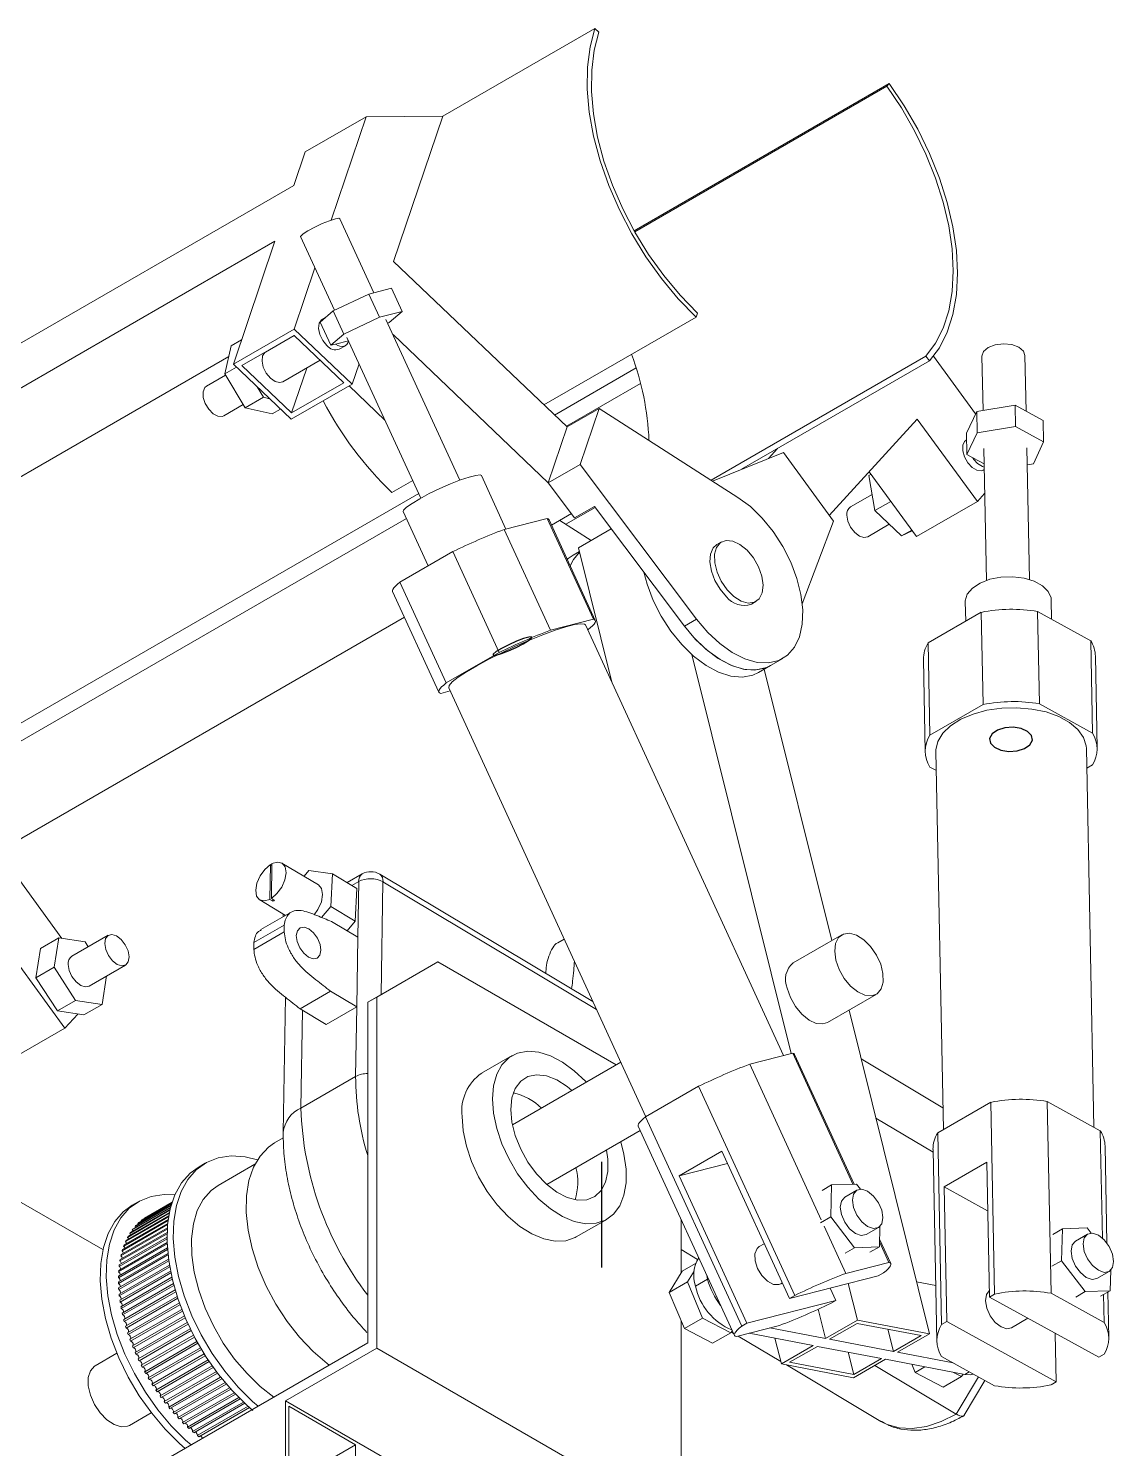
# Model space of a CAD drawing. Header units: millimetres. Extents: x 0 to 1189, y 0 to 841.
# Drawn here: x 181.86 to 207.09, y 206.11 to 239.14 of the extents above; entities that cross this region are included whole.
import ezdxf

# ---------------------------------------------------------------- set-up
doc = ezdxf.new("R2010")
doc.units = ezdxf.units.MM
doc.linetypes.add('CENTERX2', pattern=[20.32, 12.7, -2.54, 2.54, -2.54])

msp = doc.modelspace()

# ---------------------------------------------------------------- linework, layer by layer
at = {"color": 7, "linetype": 'Continuous', "lineweight": 15}
for p, q in [((195.03, 239.139), (191.494, 237.098)), ((195.03, 239.139), (195.124, 239.049)), ((201.872, 237.854), (195.943, 234.432)), ((201.815, 237.793), (195.955, 234.41)), ((201.872, 237.854), (201.815, 237.793)), ((188.296, 236.266), (189.71, 237.082)), ((189.71, 237.082), (188.897, 234.679)), ((191.494, 237.098), (189.71, 237.082)), ((191.494, 237.098), (190.352, 233.721)), ((188.296, 236.266), (188.033, 235.487)), ((198.336, 235.813), (196.922, 234.997)), ((188.033, 235.487), (168.234, 224.057)), ((189.889, 232.992), (189.099, 234.714)), ((187.593, 234.188), (167.794, 222.758)), ((187.593, 234.188), (186.627, 231.331)), ((188.19, 234.297), (188.976, 232.584)), ((188.523, 233.572), (188.041, 232.147)), ((190.352, 233.721), (194.384, 229.871)), ((188.942, 232.568), (189.773, 232.962)), ((189.773, 232.962), (190.302, 233.098)), ((189.773, 232.962), (190.021, 232.422)), ((190.302, 233.098), (190.551, 232.557)), ((188.641, 232.309), (188.942, 232.568)), ((188.942, 232.568), (189.19, 232.027)), ((190.021, 232.422), (190.551, 232.557)), ((190.551, 232.557), (190.25, 232.299)), ((197.413, 232.516), (197.382, 232.425)), ((188.641, 232.309), (188.89, 231.769)), ((188.764, 232.415), (188.689, 232.372)), ((189.19, 232.027), (190.021, 232.422)), ((191.892, 228.632), (190.174, 232.372)), ((190.25, 232.299), (190.215, 232.282)), ((197.382, 232.425), (193.847, 230.384)), ((186.574, 231.755), (186.818, 231.896)), ((186.627, 231.331), (188.041, 232.147)), ((186.82, 231.298), (188.036, 232)), ((188.04, 231.997), (187.374, 231.612)), ((188.036, 232), (189.192, 230.897)), ((188.041, 232.147), (189.385, 230.864)), ((188.89, 231.769), (189.19, 232.027)), ((189.302, 231.874), (189.003, 231.798)), ((189.266, 231.954), (190.983, 228.215)), ((193.945, 228.572), (190.338, 232.017)), ((186.425, 231.106), (186.574, 231.755)), ((189.003, 231.798), (188.89, 231.769)), ((189.089, 231.679), (189.23, 231.76)), ((202.727, 231.519), (197.73, 228.634)), ((202.727, 231.519), (202.809, 231.407)), ((202.904, 231.519), (203.882, 230.175)), ((205.054, 230.238), (205.028, 231.532)), ((186.517, 231.507), (169.139, 221.475)), ((186.425, 231.106), (186.698, 231.263)), ((187.971, 230.048), (186.627, 231.331)), ((187.976, 230.195), (186.82, 231.298)), ((187.774, 230.92), (188.643, 231.421)), ((188.33, 231.241), (187.976, 230.195)), ((189.547, 231.342), (189.385, 230.864)), ((194.095, 230.147), (195.991, 231.242)), ((202.809, 231.407), (198.442, 228.886)), ((204.029, 231.513), (204.053, 230.255)), ((186.444, 231.075), (186.002, 230.82)), ((186.902, 230.315), (186.425, 231.106)), ((189.385, 230.864), (187.971, 230.048)), ((189.192, 230.897), (187.976, 230.195)), ((194.367, 229.888), (196.093, 230.884)), ((186.902, 230.315), (187.326, 230.56)), ((187.326, 230.56), (187.18, 230.803)), ((187.468, 230.528), (187.326, 230.56)), ((190.15, 230.029), (189.317, 230.825)), ((186.402, 230.128), (186.857, 230.39)), ((187.527, 230.173), (186.902, 230.315)), ((187.527, 230.173), (187.722, 230.285)), ((195.127, 230.3), (194.384, 229.871)), ((194.688, 229.001), (195.127, 230.3)), ((195.127, 230.3), (198.355, 228.233)), ((203.669, 229.724), (203.908, 230.231)), ((203.908, 230.231), (204.8, 230.377)), ((203.908, 230.231), (203.918, 229.735)), ((204.8, 230.377), (204.81, 229.882)), ((204.8, 230.377), (205.453, 230.018)), ((193.945, 228.572), (194.384, 229.871)), ((200.479, 227.812), (202.526, 230.055)), ((202.526, 230.055), (203.923, 228.135)), ((203.918, 229.735), (204.81, 229.882)), ((204.81, 229.882), (205.463, 229.522)), ((205.453, 230.018), (205.463, 229.522)), ((203.672, 229.569), (203.659, 229.561)), ((203.669, 229.724), (203.679, 229.229)), ((203.679, 229.229), (203.918, 229.735)), ((199.412, 229.279), (197.765, 228.611)), ((199.273, 229.366), (199.066, 229.139)), ((200.575, 227.679), (199.412, 229.279)), ((203.818, 229.152), (203.679, 229.229)), ((204.071, 229.366), (204.131, 226.302)), ((205.131, 226.322), (205.071, 229.385)), ((205.463, 229.522), (205.224, 229.016)), ((194.688, 229.001), (193.945, 228.572)), ((197.396, 225.4), (194.688, 229.001)), ((204.078, 229.009), (203.818, 229.152)), ((204.059, 228.869), (204.08, 228.881)), ((205.224, 229.016), (205.078, 228.992)), ((190.796, 228.623), (190.311, 228.343)), ((192.963, 227.497), (192.393, 228.738)), ((194.558, 227.757), (193.945, 228.572)), ((201.398, 228.742), (201.451, 228.772)), ((201.538, 227.924), (201.398, 228.742)), ((201.409, 228.83), (202.508, 227.319)), ((180.51, 222.305), (190.934, 228.322)), ((201.473, 228.3), (200.972, 228.01)), ((204.091, 228.32), (203.923, 228.135)), ((190.576, 227.904), (191.157, 226.639)), ((194.355, 227.609), (195.034, 228.001)), ((195.018, 228.022), (194.558, 227.757)), ((197.113, 225.237), (195.018, 228.022)), ((201.538, 227.924), (201.911, 228.14)), ((202.16, 227.336), (201.538, 227.924)), ((203.923, 228.135), (202.508, 227.319)), ((180.614, 221.948), (190.65, 227.742)), ((193.919, 227.742), (192.92, 227.486)), ((193.919, 227.742), (194.995, 225.399)), ((195.04, 225.371), (193.964, 227.714)), ((194.485, 227.854), (194.022, 227.587)), ((194.942, 227.233), (194.215, 227.698)), ((199.852, 225.757), (200.575, 227.679)), ((201.372, 227.317), (201.873, 227.607)), ((192.92, 227.486), (193.995, 225.144)), ((195.409, 227.502), (194.647, 227.062)), ((202.16, 227.336), (202.396, 227.473)), ((202.409, 227.455), (202.16, 227.336)), ((191.731, 226.971), (190.498, 226.259)), ((191.731, 226.971), (192.807, 224.628)), ((194.669, 226.972), (194.522, 226.888)), ((194.647, 227.062), (195.424, 223.936)), ((197.974, 227.196), (197.868, 227.135)), ((190.498, 226.259), (191.574, 223.917)), ((190.329, 226.045), (191.405, 223.702)), ((198.668, 225.749), (198.774, 225.81)), ((203.641, 225.804), (203.65, 225.351)), ((205.323, 225.577), (205.365, 223.43)), ((206.556, 224.898), (205.323, 225.577)), ((205.649, 225.398), (205.64, 225.844)), ((180.792, 219.78), (190.605, 225.444)), ((194.995, 225.399), (193.995, 225.144)), ((199.412, 215.253), (194.813, 225.267)), ((197.396, 225.4), (197.113, 225.237)), ((204.01, 225.56), (202.778, 224.848)), ((204.01, 225.56), (204.053, 223.413)), ((194.871, 225.157), (194.865, 225.153)), ((192.807, 224.628), (191.574, 223.917)), ((202.778, 224.848), (202.82, 222.701)), ((206.556, 224.898), (206.598, 222.751)), ((197.287, 224.575), (199.592, 215.299)), ((198.831, 224.159), (199.114, 224.323)), ((199.114, 224.323), (199.397, 224.486)), ((202.667, 224.464), (202.709, 222.317)), ((206.708, 222.395), (206.666, 224.542)), ((198.967, 224.238), (200.536, 217.925)), ((191.667, 223.73), (191.45, 223.674)), ((191.632, 223.806), (196.214, 213.829)), ((204.053, 223.413), (202.82, 222.701)), ((206.598, 222.751), (205.365, 223.43)), ((202.959, 222.322), (203.132, 213.529)), ((206.631, 213.585), (206.458, 222.391)), ((202.968, 221.879), (202.82, 221.961)), ((206.598, 222.011), (206.467, 221.936)), ((181.166, 219.995), (182.635, 217.976)), ((187.473, 218.885), (187.486, 219.693)), ((187.522, 219.672), (187.486, 219.693)), ((187.523, 219.715), (187.51, 218.907)), ((188.603, 219.222), (187.755, 219.729)), ((188.269, 219.422), (188.379, 219.552)), ((188.379, 219.552), (188.928, 219.478)), ((188.928, 219.478), (188.895, 218.719)), ((188.928, 219.478), (189.493, 219.14)), ((189.622, 219.475), (189.271, 219.273)), ((189.539, 219.298), (189.519, 218.003)), ((194.984, 216.508), (190.027, 219.472)), ((189.493, 219.14), (189.461, 218.381)), ((187.242, 218.871), (187.841, 218.513)), ((187.473, 218.885), (187.544, 218.843)), ((187.581, 218.864), (187.51, 218.907)), ((187.544, 218.843), (187.545, 218.886)), ((188.895, 218.719), (188.678, 218.463)), ((188.895, 218.719), (189.461, 218.381)), ((187.973, 218.589), (187.266, 218.181)), ((187.781, 218.478), (187.784, 218.547)), ((188.91, 218.367), (189.519, 218.003)), ((189.461, 218.381), (189.268, 218.153)), ((182.568, 217.986), (182.143, 217.741)), ((182.568, 217.986), (182.457, 217.306)), ((183.18, 217.894), (182.568, 217.986)), ((183.718, 218.05), (182.87, 217.56)), ((187.808, 218.129), (187.101, 217.721)), ((187.103, 217.879), (187.81, 218.287)), ((187.81, 218.287), (187.808, 218.129)), ((189.519, 218.003), (189.493, 216.385)), ((200.77, 218.061), (199.639, 217.407)), ((181.313, 217.809), (182.709, 215.889)), ((182.143, 217.741), (182.033, 217.061)), ((183.253, 217.782), (183.18, 217.894)), ((187.101, 217.721), (187.103, 217.879)), ((194.317, 217.961), (194.171, 217.877)), ((183.27, 216.867), (184.118, 217.357)), ((191.377, 217.429), (189.963, 216.613)), ((191.165, 217.307), (191.377, 217.429)), ((195.527, 215.034), (191.377, 217.429)), ((182.457, 217.306), (182.033, 217.061)), ((182.033, 217.061), (182.535, 216.289)), ((182.457, 217.306), (182.959, 216.534)), ((183.572, 216.442), (183.68, 217.104)), ((189.75, 216.49), (191.165, 217.307)), ((188.178, 216.34), (188.885, 216.748)), ((188.885, 216.748), (189.493, 216.385)), ((200.439, 216.022), (201.57, 216.675)), ((182.959, 216.534), (182.535, 216.289)), ((182.959, 216.534), (183.572, 216.442)), ((183.572, 216.442), (183.148, 216.197)), ((187.834, 216.61), (187.785, 213.462)), ((188.178, 216.34), (188.786, 215.976)), ((189.493, 216.385), (188.786, 215.976)), ((189.493, 216.385), (189.468, 214.766)), ((189.963, 216.613), (189.75, 216.49)), ((189.75, 216.49), (189.75, 208.57)), ((189.963, 216.613), (189.963, 208.447)), ((182.535, 216.289), (183.148, 216.197)), ((182.709, 215.889), (183.009, 216.218)), ((200.938, 216.31), (202.809, 208.781)), ((181.295, 215.073), (182.709, 215.889)), ((193.105, 215.252), (192.398, 214.844)), ((195.633, 215.095), (193.112, 213.64)), ((199.63, 215.308), (198.63, 215.052)), ((198.63, 215.052), (200.293, 211.431)), ((199.63, 215.308), (201.029, 212.261)), ((201.06, 212.262), (199.674, 215.28)), ((203.122, 214.037), (201.22, 215.174)), ((189.468, 214.766), (188.195, 214.032)), ((197.441, 214.537), (196.208, 213.825)), ((197.441, 214.537), (199.676, 209.672)), ((204.234, 214.165), (203.002, 213.453)), ((204.234, 214.165), (204.322, 209.706)), ((205.547, 214.183), (205.635, 209.724)), ((206.78, 213.504), (205.547, 214.183)), ((196.208, 213.825), (198.443, 208.96)), ((202.892, 213.005), (201.562, 213.8)), ((193.912, 212.254), (196.086, 213.509)), ((196.039, 213.611), (198.274, 208.745)), ((203.002, 213.453), (203.089, 208.995)), ((206.78, 213.504), (206.829, 211.006)), ((187.787, 213.337), (187.585, 213.22)), ((197.982, 213.025), (196.992, 212.454)), ((199.554, 209.601), (197.982, 213.025)), ((202.891, 213.069), (202.978, 208.61)), ((206.934, 210.888), (206.89, 213.148)), ((185.971, 212.75), (185.829, 212.668)), ((187.128, 212.725), (186.271, 212.23)), ((198.113, 212.741), (196.992, 212.454)), ((204.139, 212.774), (203.149, 212.202)), ((204.201, 209.636), (204.139, 212.774)), ((196.992, 212.454), (198.564, 209.03)), ((200.314, 212.115), (200.534, 212.243)), ((200.534, 212.243), (200.512, 211.502)), ((201.111, 212.264), (200.534, 212.243)), ((201.121, 212.12), (200.839, 211.957)), ((201.205, 212.143), (201.111, 212.264)), ((203.149, 212.202), (203.211, 209.065)), ((204.161, 211.645), (203.149, 212.202)), ((183.592, 210.739), (181.689, 211.837)), ((184.415, 211.852), (184.274, 211.77)), ((185.166, 211.714), (184.276, 211.2)), ((184.293, 211.223), (185.17, 211.729)), ((185.179, 211.763), (184.339, 211.279)), ((184.358, 211.3), (185.183, 211.776)), ((185.191, 211.802), (184.408, 211.35)), ((184.429, 211.369), (185.193, 211.811)), ((185.199, 211.829), (184.482, 211.415)), ((184.504, 211.432), (185.201, 211.834)), ((185.204, 211.843), (184.56, 211.472)), ((184.584, 211.487), (185.204, 211.845)), ((185.204, 211.845), (184.643, 211.521)), ((185.109, 211.417), (184.076, 210.82)), ((184.087, 210.851), (185.112, 211.442)), ((185.122, 211.504), (184.117, 210.925)), ((184.13, 210.953), (185.126, 211.528)), ((185.136, 211.584), (184.164, 211.023)), ((184.179, 211.049), (185.14, 211.604)), ((185.151, 211.654), (184.217, 211.115)), ((184.233, 211.14), (185.155, 211.672)), ((184.482, 211.415), (184.488, 211.404)), ((184.56, 211.472), (184.564, 211.466)), ((194.598, 211.033), (195.305, 211.442)), ((197.034, 211.446), (197.034, 210.197)), ((200.276, 211.366), (200.512, 211.502)), ((200.512, 211.502), (201.066, 210.783)), ((185.085, 211.109), (183.987, 210.475)), ((183.993, 210.51), (185.086, 211.14)), ((185.09, 211.218), (184.01, 210.595)), ((184.018, 210.628), (185.092, 211.248)), ((185.098, 211.321), (184.04, 210.711)), ((184.05, 210.742), (185.101, 211.349)), ((184.408, 211.35), (184.418, 211.334)), ((200.36, 211.285), (200.864, 210.187)), ((201.339, 211.09), (201.621, 211.254)), ((201.643, 210.804), (201.657, 211.281)), ((205.677, 211.094), (205.898, 211.222)), ((205.898, 211.222), (205.876, 210.481)), ((206.475, 211.244), (205.898, 211.222)), ((206.485, 211.099), (206.202, 210.936)), ((206.568, 211.122), (206.475, 211.244)), ((183.953, 210.125), (185.092, 210.782)), ((185.094, 210.745), (183.953, 210.086)), ((185.087, 210.872), (183.958, 210.22)), ((183.96, 210.257), (185.085, 210.907)), ((185.084, 210.993), (183.969, 210.35)), ((183.973, 210.386), (185.084, 211.027)), ((197.418, 210.511), (197.034, 210.741)), ((198.969, 210.877), (198.85, 210.809)), ((200.845, 210.655), (201.066, 210.783)), ((201.066, 210.783), (201.643, 210.804)), ((201.422, 210.677), (201.643, 210.804)), ((201.646, 210.917), (201.864, 210.443)), ((201.909, 210.415), (201.648, 210.983)), ((183.953, 209.988), (185.102, 210.652)), ((185.106, 210.615), (183.954, 209.949)), ((183.958, 209.849), (185.118, 210.518)), ((185.123, 210.479), (183.961, 209.808)), ((183.97, 209.706), (185.139, 210.381)), ((197.06, 210.239), (197.373, 210.42)), ((201.864, 210.443), (200.864, 210.187)), ((205.655, 210.354), (205.876, 210.481)), ((205.876, 210.481), (206.43, 209.762)), ((185.145, 210.341), (183.974, 209.665)), ((183.987, 209.56), (185.164, 210.24)), ((185.172, 210.199), (183.994, 209.519)), ((184.011, 209.412), (185.195, 210.096)), ((185.205, 210.054), (184.019, 209.37)), ((196.759, 209.743), (197.06, 210.239)), ((197.183, 209.988), (197.335, 210.238)), ((197.652, 210.054), (197.369, 209.891)), ((197.652, 210.054), (197.633, 210.141)), ((201.619, 210.13), (199.554, 209.601)), ((201.74, 210.2), (201.619, 210.13)), ((206.702, 210.07), (206.985, 210.233)), ((207.006, 209.783), (207.021, 210.261)), ((184.041, 209.263), (185.231, 209.95)), ((185.242, 209.908), (184.051, 209.22)), ((184.077, 209.112), (185.272, 209.801)), ((185.285, 209.759), (184.088, 209.069)), ((196.759, 209.743), (197.183, 209.988)), ((197.111, 208.905), (196.759, 209.743)), ((197.535, 209.149), (197.183, 209.988)), ((199.35, 209.942), (199.388, 209.964)), ((200.629, 209.559), (200.498, 209.843)), ((200.921, 209.952), (201.133, 209.1)), ((202.953, 209.906), (202.509, 209.991)), ((206.867, 209.045), (205.635, 209.724)), ((206.209, 209.634), (206.43, 209.762)), ((206.43, 209.762), (207.006, 209.783)), ((206.786, 209.656), (207.006, 209.783)), ((206.978, 208.689), (206.957, 209.755)), ((184.119, 208.96), (185.318, 209.652)), ((185.332, 209.609), (184.132, 208.916)), ((184.166, 208.807), (185.37, 209.501)), ((185.385, 209.459), (184.181, 208.763)), ((200.629, 209.559), (198.564, 209.03)), ((199.676, 209.672), (199.554, 209.601)), ((200.629, 209.559), (200.507, 209.488)), ((204.322, 209.706), (204.201, 209.636)), ((206.746, 208.235), (204.201, 209.636)), ((206.854, 209.696), (206.867, 209.045)), ((184.22, 208.654), (185.426, 209.35)), ((185.443, 209.307), (184.236, 208.611)), ((184.278, 208.501), (185.487, 209.199)), ((185.505, 209.156), (184.296, 208.458)), ((197.034, 209.089), (197.034, 204.365)), ((197.111, 208.905), (197.535, 209.149)), ((198.188, 208.807), (197.535, 209.149)), ((200.221, 209.353), (200.391, 208.672)), ((201.133, 209.1), (200.391, 208.672)), ((202.809, 208.781), (201.133, 209.1)), ((203.211, 209.065), (203.089, 208.995)), ((205.756, 207.663), (203.211, 209.065)), ((204.714, 208.922), (205.097, 209.143)), ((184.342, 208.349), (185.553, 209.048)), ((185.573, 209.005), (184.361, 208.306)), ((184.411, 208.198), (185.624, 208.898)), ((185.644, 208.856), (184.432, 208.155)), ((184.485, 208.049), (185.699, 208.749)), ((197.764, 208.562), (197.111, 208.905)), ((197.764, 208.562), (198.188, 208.807)), ((198.221, 208.861), (198.188, 208.807)), ((198.199, 208.825), (198.252, 208.792)), ((199.319, 208.973), (198.319, 208.717)), ((198.564, 209.03), (198.443, 208.96)), ((200.108, 208.508), (198.614, 208.793)), ((200.391, 208.672), (199.1, 208.917)), ((201.128, 209.025), (200.484, 208.654)), ((202.616, 208.742), (201.128, 209.025)), ((201.973, 208.371), (201.844, 208.889)), ((201.973, 208.371), (202.616, 208.742)), ((202.067, 208.353), (202.809, 208.781)), ((205.756, 207.663), (205.733, 208.792)), ((189.75, 208.57), (180.275, 203.1)), ((185.721, 208.707), (184.507, 208.006)), ((184.564, 207.901), (185.778, 208.602)), ((185.801, 208.56), (184.587, 207.859)), ((184.647, 207.755), (185.861, 208.456)), ((185.885, 208.416), (184.671, 207.715)), ((189.963, 208.447), (187.841, 207.223)), ((197.034, 204.365), (189.963, 208.447)), ((198.36, 208.728), (199.351, 208.135)), ((199.217, 208.678), (199.365, 208.08)), ((200.108, 208.508), (199.365, 208.08)), ((200.202, 208.49), (199.558, 208.119)), ((201.69, 208.207), (200.202, 208.49)), ((201.973, 208.371), (200.484, 208.654)), ((183.918, 208.332), (183.411, 208.039)), ((184.734, 207.613), (185.948, 208.313)), ((185.974, 208.273), (184.76, 207.573)), ((184.826, 207.473), (186.039, 208.173)), ((186.065, 208.134), (184.853, 207.434)), ((199.365, 208.08), (201.041, 207.761)), ((199.558, 208.119), (201.047, 207.836)), ((200.918, 208.354), (201.047, 207.836)), ((201.041, 207.761), (201.784, 208.189)), ((201.047, 207.836), (201.69, 208.207)), ((203.628, 207.838), (201.784, 208.189)), ((203.356, 208.107), (202.067, 208.353)), ((202.475, 207.884), (202.395, 208.073)), ((204.322, 207.575), (203.089, 208.254)), ((206.867, 208.305), (206.746, 208.235)), ((184.921, 207.337), (186.133, 208.036)), ((186.16, 207.998), (184.949, 207.299)), ((185.02, 207.205), (186.23, 207.903)), ((186.258, 207.866), (185.049, 207.168)), ((185.123, 207.076), (186.33, 207.773)), ((199.481, 208.058), (201.68, 206.743)), ((203.432, 206.915), (201.538, 208.047)), ((202.475, 207.884), (202.702, 208.015)), ((203.127, 207.541), (202.475, 207.884)), ((203.127, 207.541), (203.552, 207.786)), ((203.552, 207.786), (203.353, 207.891)), ((203.588, 207.846), (203.552, 207.786)), ((186.358, 207.737), (185.152, 207.041)), ((185.228, 206.953), (186.432, 207.648)), ((186.461, 207.613), (185.258, 206.919)), ((185.336, 206.834), (186.536, 207.527)), ((186.566, 207.494), (185.367, 206.801)), ((185.446, 206.721), (186.642, 207.411)), ((203.617, 206.888), (204.097, 207.699)), ((205.756, 207.663), (205.634, 207.593)), ((186.672, 207.379), (185.478, 206.689)), ((185.558, 206.613), (186.749, 207.3)), ((186.78, 207.27), (185.591, 206.583)), ((185.673, 206.51), (186.858, 207.195)), ((186.889, 207.166), (185.705, 206.482)), ((185.788, 206.414), (186.967, 207.095)), ((187.841, 207.223), (187.841, 205.263)), ((195.054, 203.059), (187.841, 207.223)), ((187.912, 207.1), (189.468, 206.202)), ((187.912, 205.304), (187.912, 207.1)), ((184.211, 206.653), (184.718, 206.946)), ((186.998, 207.067), (185.821, 206.388)), ((189.468, 206.202), (187.912, 205.304)), ((189.468, 206.202), (189.468, 204.406))]:
    msp.add_line(p, q, dxfattribs=at)
at = {"color": 8, "linetype": 'Continuous', "lineweight": 15}
for p, q in [((189.382, 219.207), (189.539, 219.298)), ((190.064, 216.671), (190.104, 219.292)), ((190.104, 219.292), (195.069, 216.324)), ((188.195, 214.032), (188.231, 216.309)), ((203.945, 207.783), (203.432, 206.915)), ((203.733, 207.899), (203.628, 207.838))]:
    msp.add_line(p, q, dxfattribs=at)
at = {"color": 7, "linetype": 'CENTERX2'}
msp.add_line((195.195, 210.327), (195.195, 212.777), dxfattribs=at)
at = {"color": 7, "linetype": 'Continuous', "lineweight": 15, "flags": 128}
for points in [[(197.382, 232.425), (196.969, 232.852), (196.579, 233.322), (196.217, 233.828), (195.889, 234.363), (195.599, 234.919), (195.352, 235.487), (195.151, 236.06), (194.999, 236.63), (194.899, 237.187), (194.852, 237.724), (194.858, 238.234), (194.917, 238.707), (195.03, 239.139)], [(197.413, 232.516), (197.011, 232.932), (196.631, 233.389), (196.279, 233.881), (195.96, 234.402), (195.678, 234.942), (195.437, 235.496), (195.242, 236.053), (195.094, 236.608), (194.997, 237.15), (194.951, 237.673), (194.957, 238.168), (195.015, 238.629), (195.124, 239.049)], [(202.727, 231.519), (202.951, 231.817), (203.128, 232.169), (203.257, 232.571), (203.335, 233.017), (203.361, 233.5), (203.335, 234.013), (203.257, 234.549), (203.128, 235.099), (202.951, 235.657), (202.727, 236.213), (202.461, 236.759), (202.155, 237.289), (201.815, 237.793)], [(202.809, 231.407), (203.039, 231.713), (203.221, 232.075), (203.353, 232.489), (203.433, 232.947), (203.46, 233.443), (203.433, 233.97), (203.353, 234.521), (203.221, 235.087), (203.039, 235.659), (202.809, 236.231), (202.535, 236.792), (202.221, 237.336), (201.872, 237.854)], [(189.099, 234.714), (189.081, 234.722), (188.999, 234.71), (188.862, 234.667), (188.693, 234.599), (188.516, 234.517), (188.359, 234.433), (188.245, 234.36), (188.192, 234.31), (188.19, 234.297)], [(188.801, 231.765), (188.705, 231.883), (188.637, 232.023), (188.607, 232.163), (188.62, 232.282), (188.674, 232.362), (188.689, 232.372)], [(189.305, 231.869), (189.29, 231.828), (189.266, 231.79), (189.234, 231.763), (189.196, 231.746), (189.152, 231.742), (189.104, 231.749), (189.054, 231.768), (189.003, 231.798)], [(187.305, 231.523), (187.292, 231.404), (187.321, 231.264), (187.39, 231.124), (187.486, 231.006), (187.595, 230.928), (187.702, 230.901), (187.774, 230.92)], [(187.374, 231.612), (187.359, 231.602), (187.305, 231.523)], [(205.028, 231.532), (204.991, 231.636), (204.883, 231.726), (204.721, 231.785), (204.53, 231.804), (204.339, 231.781), (204.176, 231.718), (204.067, 231.625), (204.029, 231.517), (204.029, 231.513)], [(185.972, 230.415), (185.927, 230.558), (185.923, 230.687), (185.961, 230.785), (186.002, 230.82)], [(186.402, 230.128), (186.367, 230.114), (186.267, 230.119), (186.157, 230.178), (186.053, 230.282), (185.972, 230.415)], [(203.659, 229.561), (203.626, 229.535), (203.582, 229.443), (203.581, 229.317), (203.621, 229.175), (203.698, 229.039), (203.799, 228.93), (203.91, 228.864), (204.012, 228.852), (204.059, 228.869)], [(190.576, 227.904), (190.583, 227.935), (190.65, 228.003), (190.779, 228.094), (190.961, 228.202), (191.181, 228.319), (191.424, 228.436), (191.671, 228.545), (191.905, 228.637), (192.107, 228.705), (192.263, 228.745), (192.362, 228.754), (192.393, 228.738)], [(198.355, 228.233), (198.644, 228.017), (198.92, 227.749), (199.175, 227.436), (199.399, 227.09), (199.586, 226.723), (199.728, 226.346), (199.821, 225.972), (199.863, 225.614), (199.851, 225.284), (199.786, 224.993), (199.67, 224.75), (199.507, 224.563), (199.303, 224.44), (199.064, 224.384), (198.799, 224.396), (198.515, 224.477), (198.224, 224.624), (197.934, 224.832), (197.655, 225.093), (197.396, 225.4)], [(201.372, 227.317), (201.286, 227.299), (201.178, 227.334), (201.07, 227.418), (200.976, 227.54), (200.913, 227.681), (200.889, 227.82)], [(198.91, 226.401), (198.834, 226.619), (198.716, 226.826), (198.568, 227.005), (198.403, 227.139), (198.235, 227.217), (198.079, 227.231), (197.95, 227.181), (197.859, 227.07), (197.813, 226.909), (197.817, 226.712), (197.87, 226.496), (197.969, 226.281), (198.103, 226.086), (198.261, 225.928), (198.43, 225.821), (198.593, 225.774), (198.737, 225.793), (198.849, 225.874), (198.918, 226.012), (198.939, 226.193), (198.91, 226.401)], [(194.455, 226.644), (194.532, 226.787), (194.674, 226.955)], [(198.092, 225.923), (197.941, 226.097), (197.82, 226.302), (197.738, 226.519), (197.703, 226.73), (197.719, 226.915), (197.783, 227.058), (197.868, 227.135)], [(194.522, 226.888), (194.412, 226.81), (194.389, 226.79)], [(190.329, 226.045), (190.326, 226.066), (190.336, 226.094), (190.358, 226.128), (190.392, 226.167), (190.439, 226.211), (190.498, 226.259)], [(196.167, 226.495), (196.242, 226.212), (196.384, 225.835), (196.571, 225.467), (196.795, 225.121), (197.05, 224.809), (197.326, 224.54), (197.615, 224.324), (197.907, 224.168), (198.192, 224.077), (198.461, 224.055), (198.704, 224.101), (198.831, 224.159)], [(203.641, 225.804), (203.641, 225.83), (203.688, 225.982), (203.805, 226.122), (203.984, 226.24), (204.211, 226.328), (204.471, 226.378), (204.743, 226.386), (205.007, 226.354), (205.245, 226.281), (205.437, 226.175), (205.571, 226.043), (205.635, 225.895), (205.64, 225.844)], [(191.632, 223.806), (191.643, 223.858), (191.716, 223.941), (191.852, 224.048), (192.043, 224.175), (192.283, 224.316), (192.561, 224.467), (192.867, 224.621), (193.186, 224.771), (193.508, 224.911), (193.818, 225.037), (194.103, 225.141), (194.352, 225.221), (194.555, 225.273), (194.704, 225.295), (194.791, 225.286), (194.813, 225.267)], [(194.995, 225.399), (195.024, 225.389), (195.04, 225.372), (195.043, 225.35), (195.033, 225.322), (195.011, 225.288), (194.977, 225.249), (194.93, 225.205), (194.871, 225.157)], [(199.114, 224.323), (199.02, 224.277), (198.781, 224.22), (198.516, 224.233), (198.232, 224.314), (197.941, 224.461), (197.651, 224.668), (197.372, 224.93), (197.113, 225.237)], [(197.113, 225.237), (197.332, 224.972), (197.609, 224.703), (197.898, 224.487), (198.19, 224.331), (198.475, 224.241), (198.744, 224.218), (198.987, 224.264), (199.114, 224.323)], [(191.45, 223.674), (191.421, 223.685), (191.405, 223.701), (191.402, 223.724), (191.412, 223.752), (191.434, 223.785), (191.468, 223.824), (191.515, 223.868), (191.574, 223.917)], [(202.959, 222.322), (202.959, 222.358), (203.004, 222.557), (203.119, 222.747), (203.298, 222.921), (203.536, 223.073), (203.821, 223.195), (204.143, 223.282), (204.488, 223.332), (204.842, 223.342), (205.19, 223.311), (205.519, 223.242), (205.815, 223.136), (206.065, 222.998), (206.26, 222.834), (206.391, 222.65), (206.453, 222.454), (206.458, 222.391)], [(187.473, 218.885), (187.344, 218.847), (187.237, 218.874), (187.167, 218.961), (187.145, 219.096), (187.172, 219.26), (187.246, 219.43), (187.356, 219.582), (187.486, 219.693)], [(187.523, 219.715), (187.652, 219.753), (187.759, 219.727), (187.829, 219.64), (187.852, 219.504), (187.824, 219.34), (187.75, 219.17), (187.64, 219.018), (187.51, 218.907)], [(188.503, 218.526), (188.592, 218.651), (188.671, 218.827), (188.7, 218.997), (188.676, 219.136), (188.603, 219.222)], [(183.636, 217.859), (183.66, 217.721), (183.723, 217.58), (183.816, 217.458), (183.925, 217.373), (184.033, 217.339), (184.123, 217.36), (184.182, 217.433), (184.201, 217.548), (184.177, 217.686), (184.114, 217.827), (184.021, 217.949), (183.912, 218.034), (183.804, 218.068), (183.714, 218.047), (183.655, 217.974), (183.636, 217.859)], [(188.37, 217.544), (188.261, 217.634), (188.169, 217.76), (188.109, 217.903), (188.089, 218.041), (188.113, 218.153), (188.177, 218.222), (188.27, 218.237), (188.38, 218.197), (188.489, 218.107), (188.58, 217.98), (188.64, 217.837), (188.66, 217.7), (188.636, 217.588), (188.573, 217.519), (188.479, 217.503), (188.37, 217.544)], [(200.634, 217.47), (200.605, 217.678), (200.626, 217.859), (200.695, 217.997), (200.807, 218.078), (200.951, 218.096), (201.114, 218.05), (201.283, 217.943), (201.441, 217.785), (201.575, 217.589), (201.674, 217.375), (201.727, 217.159), (201.731, 216.962), (201.686, 216.801), (201.594, 216.69), (201.465, 216.64), (201.309, 216.654), (201.142, 216.732), (200.976, 216.866), (200.828, 217.045), (200.711, 217.252), (200.634, 217.47)], [(182.787, 217.37), (182.811, 217.231), (182.874, 217.09), (182.968, 216.968), (183.076, 216.884), (183.184, 216.849), (183.27, 216.867)], [(200.439, 216.022), (200.333, 215.987), (200.178, 216.001), (200.01, 216.079), (199.845, 216.213), (199.697, 216.392), (199.579, 216.599), (199.502, 216.817)], [(192.65, 214.245), (192.675, 214.551), (192.749, 214.819), (192.87, 215.039), (193.034, 215.205), (193.235, 215.311), (193.468, 215.354), (193.725, 215.333), (193.996, 215.248), (194.275, 215.101), (194.551, 214.898), (194.817, 214.646), (194.83, 214.631)], [(193.074, 214), (193.1, 214.266), (193.178, 214.488), (193.305, 214.657), (193.473, 214.765), (193.675, 214.807), (193.903, 214.78), (194.144, 214.687), (194.388, 214.53), (194.498, 214.44)], [(195.63, 213.246), (195.705, 212.959), (195.755, 212.613), (195.755, 212.291), (195.705, 212.003), (195.607, 211.758), (195.464, 211.564), (195.28, 211.428), (195.062, 211.353), (194.817, 211.342), (194.551, 211.396), (194.275, 211.512), (193.996, 211.687), (193.725, 211.916), (193.468, 212.191), (193.235, 212.502), (193.034, 212.841), (192.87, 213.196), (192.749, 213.556), (192.675, 213.91), (192.65, 214.245), (192.65, 214.245)], [(194.598, 211.033), (194.573, 211.02), (194.355, 210.945), (194.11, 210.934), (193.844, 210.987), (193.568, 211.104), (193.289, 211.279), (193.017, 211.508), (192.761, 211.782), (192.528, 212.094), (192.327, 212.433), (192.163, 212.788), (192.042, 213.148), (191.967, 213.502), (191.942, 213.837)], [(195.298, 213.054), (195.33, 212.839), (195.33, 212.556), (195.277, 212.311), (195.175, 212.114), (195.027, 211.974), (194.84, 211.899), (194.624, 211.891), (194.388, 211.952), (194.144, 212.078), (193.903, 212.263), (193.675, 212.499), (193.473, 212.774), (193.305, 213.076), (193.178, 213.391), (193.1, 213.704), (193.074, 214), (193.074, 214)], [(196.039, 213.611), (196.037, 213.632), (196.046, 213.661), (196.068, 213.694), (196.103, 213.733), (196.15, 213.777), (196.208, 213.825)], [(187.585, 213.22), (187.441, 213.121), (187.246, 212.915), (187.094, 212.654), (186.988, 212.343), (186.932, 211.991), (186.926, 211.604), (186.97, 211.191), (187.064, 210.762), (187.205, 210.325), (187.391, 209.892), (187.616, 209.471), (187.877, 209.071), (188.167, 208.703), (188.479, 208.373), (188.808, 208.09), (188.856, 208.053)], [(187.2, 207.097), (187.072, 207.209), (186.738, 207.542), (186.424, 207.915), (186.136, 208.322), (185.881, 208.754), (185.662, 209.203), (185.484, 209.661), (185.35, 210.118), (185.264, 210.566), (185.227, 210.995), (185.239, 211.398), (185.3, 211.767), (185.409, 212.094), (185.565, 212.373), (185.763, 212.598), (186, 212.767), (186.272, 212.874), (186.573, 212.917), (186.897, 212.897), (187.188, 212.83)], [(187.076, 207), (186.93, 207.128), (186.596, 207.46), (186.282, 207.833), (185.995, 208.24), (185.739, 208.672), (185.52, 209.122), (185.342, 209.579), (185.209, 210.036), (185.123, 210.484), (185.085, 210.913), (185.097, 211.316), (185.159, 211.685), (185.268, 212.012), (185.423, 212.291), (185.622, 212.517), (185.829, 212.668)], [(186.271, 212.23), (186.107, 212.112), (185.925, 211.906), (185.787, 211.646), (185.696, 211.339), (185.653, 210.992), (185.659, 210.614), (185.715, 210.212), (185.82, 209.796), (185.97, 209.377), (186.162, 208.964), (186.392, 208.566), (186.654, 208.194), (186.943, 207.855), (187.25, 207.558), (187.569, 207.31)], [(201.725, 211.483), (201.698, 211.654), (201.621, 211.831), (201.507, 211.986), (201.371, 212.095), (201.236, 212.142), (201.121, 212.12), (201.045, 212.032), (201.018, 211.891), (201.045, 211.719), (201.121, 211.542), (201.236, 211.388), (201.371, 211.279), (201.507, 211.231), (201.621, 211.254), (201.698, 211.342), (201.725, 211.483)], [(185.502, 206.118), (185.374, 206.23), (185.041, 206.562), (184.727, 206.935), (184.439, 207.342), (184.184, 207.774), (183.965, 208.224), (183.787, 208.681), (183.653, 209.138), (183.567, 209.586), (183.53, 210.015), (183.542, 210.418), (183.603, 210.787), (183.712, 211.114), (183.868, 211.393), (184.066, 211.619), (184.274, 211.77)], [(185.644, 206.199), (185.516, 206.311), (185.182, 206.644), (184.868, 207.017), (184.581, 207.424), (184.325, 207.856), (184.106, 208.305), (183.928, 208.763), (183.795, 209.22), (183.708, 209.668), (183.671, 210.097), (183.683, 210.5), (183.744, 210.869), (183.854, 211.196), (184.009, 211.475), (184.207, 211.7), (184.445, 211.868), (184.716, 211.975), (185.017, 212.019), (185.267, 212.01)], [(200.839, 211.957), (200.839, 211.957), (200.762, 211.868), (200.735, 211.728)], [(200.735, 211.728), (200.762, 211.556), (200.839, 211.379), (200.953, 211.224), (201.089, 211.115), (201.224, 211.068), (201.339, 211.09)], [(184.217, 211.115), (184.23, 211.095), (184.236, 211.082)], [(184.276, 211.2), (184.288, 211.18), (184.291, 211.173)], [(184.339, 211.279), (184.351, 211.258), (184.352, 211.257)], [(206.382, 210.87), (206.408, 210.698), (206.485, 210.522), (206.6, 210.367), (206.735, 210.258), (206.87, 210.211), (206.985, 210.233), (207.062, 210.321), (207.089, 210.462), (207.062, 210.634), (206.985, 210.81), (206.87, 210.965), (206.735, 211.074), (206.6, 211.121), (206.485, 211.099), (206.408, 211.011), (206.382, 210.87)], [(184.164, 211.023), (184.178, 211.004), (184.186, 210.985)], [(199.35, 209.942), (199.307, 209.925), (199.181, 209.931), (199.044, 210.005), (198.914, 210.135), (198.813, 210.302), (198.756, 210.48), (198.751, 210.642), (198.799, 210.764), (198.85, 210.809)], [(206.202, 210.936), (206.202, 210.936), (206.126, 210.848), (206.099, 210.707), (206.126, 210.535), (206.202, 210.358), (206.317, 210.204), (206.452, 210.094), (206.588, 210.047), (206.702, 210.07)], [(201.864, 210.443), (201.893, 210.432), (201.909, 210.416), (201.912, 210.393), (201.902, 210.365), (201.88, 210.331), (201.846, 210.292), (201.799, 210.249), (201.74, 210.2)], [(204.472, 208.942), (204.336, 209.048), (204.219, 209.2), (204.14, 209.377), (204.11, 209.549), (204.134, 209.693), (204.198, 209.777)], [(184.132, 208.916), (184.148, 208.911), (184.164, 208.898), (184.178, 208.88), (184.188, 208.859), (184.191, 208.839), (184.188, 208.821), (184.187, 208.819)], [(184.181, 208.763), (184.197, 208.759), (184.213, 208.748), (184.227, 208.73), (184.238, 208.709), (184.242, 208.688), (184.24, 208.67), (184.237, 208.664)], [(198.319, 208.717), (198.29, 208.728), (198.274, 208.745), (198.271, 208.767), (198.281, 208.795), (198.303, 208.829), (198.337, 208.868), (198.384, 208.911), (198.443, 208.96)], [(204.714, 208.922), (204.606, 208.899), (204.472, 208.942)], [(184.236, 208.611), (184.251, 208.608), (184.268, 208.597), (184.282, 208.58), (184.293, 208.559), (184.299, 208.538), (184.298, 208.52), (184.293, 208.51)], [(184.296, 208.458), (184.311, 208.456), (184.328, 208.446), (184.343, 208.43), (184.354, 208.41), (184.36, 208.389), (184.36, 208.37), (184.354, 208.356)], [(184.361, 208.306), (184.376, 208.305), (184.393, 208.296), (184.408, 208.281), (184.42, 208.261), (184.427, 208.24), (184.428, 208.22), (184.422, 208.206), (184.42, 208.203)], [(184.432, 208.155), (184.446, 208.156), (184.463, 208.148), (184.478, 208.133), (184.491, 208.114), (184.499, 208.093), (184.5, 208.073), (184.495, 208.057), (184.491, 208.052)], [(183.411, 208.039), (183.396, 208.03), (183.301, 207.924), (183.251, 207.767), (183.251, 207.572), (183.301, 207.357), (183.396, 207.141), (183.528, 206.944), (183.685, 206.782), (183.853, 206.67), (184.017, 206.619), (184.163, 206.632), (184.211, 206.653)], [(184.507, 208.006), (184.521, 208.008), (184.537, 208.001), (184.553, 207.987), (184.566, 207.968), (184.575, 207.947), (184.577, 207.927), (184.573, 207.911), (184.566, 207.902)], [(184.587, 207.859), (184.601, 207.862), (184.617, 207.856), (184.633, 207.843), (184.647, 207.825), (184.656, 207.804), (184.659, 207.783), (184.656, 207.766), (184.647, 207.755)], [(203.628, 207.838), (203.754, 207.831), (203.831, 207.845)], [(184.674, 207.716), (184.685, 207.718), (184.701, 207.714), (184.717, 207.701), (184.731, 207.684), (184.741, 207.663), (184.745, 207.642), (184.743, 207.624), (184.734, 207.613)], [(184.766, 207.576), (184.773, 207.578), (184.789, 207.574), (184.805, 207.563), (184.819, 207.545), (184.83, 207.525), (184.835, 207.504), (184.834, 207.486), (184.826, 207.473)], [(184.862, 207.439), (184.865, 207.44), (184.88, 207.437), (184.897, 207.427), (184.912, 207.411), (184.923, 207.39), (184.929, 207.369), (184.928, 207.35), (184.921, 207.337)], [(184.961, 207.306), (184.976, 207.304), (184.992, 207.295), (185.008, 207.279), (185.019, 207.259), (185.026, 207.238), (185.026, 207.219), (185.02, 207.205)], [(185.064, 207.176), (185.075, 207.175), (185.091, 207.167), (185.107, 207.152), (185.119, 207.132), (185.127, 207.111), (185.128, 207.092), (185.123, 207.076)]]:
    msp.add_lwpolyline(points, dxfattribs=at)
at = {"color": 7, "linetype": 'Continuous', "flags": 128}
for points in [[(193.493, 224.985), (193.369, 224.949), (193.205, 224.886), (193.027, 224.807), (192.863, 224.722), (192.736, 224.646), (192.667, 224.589), (192.666, 224.56), (192.733, 224.564), (192.858, 224.601), (193.021, 224.663), (193.199, 224.743), (193.363, 224.828), (193.49, 224.904), (193.559, 224.961), (193.56, 224.989), (193.493, 224.985)], [(205.091, 222.789), (204.94, 222.857), (204.753, 222.886), (204.559, 222.873), (204.387, 222.819), (204.263, 222.732), (204.206, 222.626), (204.225, 222.517), (204.317, 222.421), (204.468, 222.353), (204.654, 222.324), (204.848, 222.337), (205.021, 222.391), (205.144, 222.478), (205.201, 222.584), (205.182, 222.693), (205.091, 222.789)]]:
    msp.add_lwpolyline(points, dxfattribs=at)
at = {"color": 8, "linetype": 'Continuous', "lineweight": 15, "flags": 128}
msp.add_lwpolyline([(203.432, 206.915), (203.08, 206.741), (202.737, 206.627), (202.408, 206.578), (202.101, 206.592), (201.822, 206.671), (201.68, 206.743)], dxfattribs=at)
at = {"color": 7, "linetype": 'Continuous', "lineweight": 15}
for centre, radius, start, end in [((189.004, 231.917), 0.253, 216.8002, 289.6808), ((189.754, 229.286), 6.539, 2.3706, 20.3586), ((196.277, 234.489), 8.565, 207.9463, 225.8493), ((204.225, 229.381), 0.467, 209.3835, 251.8257), ((201.076, 227.852), 0.19, 123.374, 189.6911), ((193.917, 227.688), 0.0538, 28.5311, 87.362), ((197.997, 214.143), 14.277, 110.8338, 116.0344), ((198.497, 226.225), 0.505, 216.7344, 289.7448), ((204.712, 222.163), 3.468, 79.8561, 101.6714), ((199.073, 211.8), 14.277, 110.8338, 116.0344), ((203.372, 224.469), 0.705, 147.4424, 180.4129), ((205.969, 224.521), 0.698, 1.7538, 32.7434), ((204.754, 220.016), 3.468, 79.8558, 101.6717), ((203.389, 222.331), 0.679, 146.9653, 213.0079), ((206.028, 222.381), 0.679, 326.966, 33.0072), ((189.816, 218.759), 0.606, 61.5664, 117.2593), ((189.822, 219.128), 0.4, 59.1256, 119.9973), ((187.324, 219.268), 0.478, 297.4275, 302.5671), ((182.974, 217.402), 0.19, 123.374, 189.6911), ((199.969, 217.02), 0.509, 130.4523, 203.5455), ((203.709, 201.705), 14.281, 110.8344, 116.0336), ((199.627, 215.254), 0.0538, 28.4907, 87.402), ((193.007, 213.962), 1.072, 124.6092, 186.7028), ((192.819, 213.015), 1.406, 46.2723, 77.0487), ((204.936, 210.768), 3.468, 79.8561, 101.6714), ((203.595, 213.074), 0.705, 147.4424, 180.4129), ((206.193, 213.126), 0.698, 1.7538, 32.7434), ((193.264, 212.311), 1.368, 342.5085, 14.16), ((185.158, 210.567), 1.084, 127.1398, 128.5999), ((185.133, 210.605), 1.039, 121.9555, 123.4713), ((185.473, 210.333), 1.48, 151.0212, 152.1973), ((185.353, 210.401), 1.341, 146.6143, 147.8787), ((185.285, 210.449), 1.258, 142.0166, 143.3341), ((185.24, 210.484), 1.201, 137.2173, 138.5705), ((185.188, 210.533), 1.129, 132.2489, 133.6655), ((185.868, 210.18), 1.904, 162.8123, 163.8098), ((183.973, 210.638), 0.0986, 11.9301, 47.4483), ((185.623, 210.263), 1.645, 159.0803, 160.2009), ((184.006, 210.749), 0.0993, 13.7242, 45.6527), ((185.59, 210.278), 1.608, 155.1864, 156.2992), ((184.045, 210.856), 0.0995, 15.4515, 43.9217), ((186.421, 210.071), 2.468, 172.6805, 173.5221), ((186.179, 210.107), 2.223, 169.5746, 170.4818), ((183.927, 210.4), 0.0953, 7.9276, 51.4487), ((185.903, 210.168), 1.94, 166.2713, 167.2801), ((183.947, 210.521), 0.0976, 10.1007, 49.2732), ((198.088, 210.141), 0.761, 147.5532, 199.167), ((186.867, 210.042), 2.915, 178.3633, 179.1169), ((183.906, 210.011), 0.089, 1.1778, 58.1953), ((186.654, 210.05), 2.701, 175.6064, 176.3974), ((183.904, 210.143), 0.0934, 4.1808, 55.1914), ((183.913, 210.274), 0.0944, 6.068, 53.3088), ((199.272, 210.473), 1.674, 194.5098, 218.0662), ((205.944, 196.839), 14.282, 110.8345, 116.0333), ((187.108, 210.042), 3.156, 180.9805, 181.6951), ((183.91, 209.873), 0.0882, 359.3045, 60.0676), ((187.235, 210.046), 3.283, 183.4467, 184.1507), ((183.92, 209.731), 0.0873, 357.3527, 62.0229), ((198.76, 210.184), 1.422, 191.9131, 247.5249), ((205.024, 206.31), 3.468, 79.8558, 101.6715), ((187.581, 210.074), 3.63, 185.8229, 186.4744), ((183.936, 209.587), 0.0861, 355.3391, 64.0381), ((187.655, 210.08), 3.704, 188.0746, 188.727), ((183.962, 209.443), 0.0823, 351.9369, 67.4346), ((188.155, 210.163), 4.211, 190.2684, 190.8538), ((194.24, 222.319), 14.279, 290.8343, 296.034), ((183.991, 209.294), 0.0811, 349.8197, 69.5555), ((188.313, 210.198), 4.373, 192.3506, 192.9245), ((184.026, 209.144), 0.0798, 347.5964, 71.7754), ((188.611, 210.273), 4.68, 194.371, 194.9161), ((184.067, 208.993), 0.0784, 345.3075, 74.0645), ((188.702, 210.301), 4.775, 196.3151, 196.8572), ((189.069, 210.421), 5.162, 198.2279, 198.7359), ((203.659, 208.624), 0.679, 146.965, 213.0089), ((206.298, 208.675), 0.679, 326.9655, 33.0077), ((189.035, 210.414), 5.127, 200.073, 200.59), ((189.098, 210.438), 5.195, 201.8904, 202.4053), ((189.232, 210.493), 5.339, 203.679, 204.1836), ((189.584, 210.66), 5.729, 205.4513, 205.9243), ((189.356, 210.55), 5.476, 207.1861, 207.6827), ((189.463, 210.609), 5.598, 208.9296, 209.4161), ((189.561, 210.669), 5.713, 210.665, 211.1417), ((189.354, 210.543), 5.471, 212.3886, 212.8855), ((189.361, 210.548), 5.479, 214.1372, 214.6316), ((204.932, 210.989), 3.468, 259.8554, 281.6717), ((189.277, 210.489), 5.376, 215.8912, 216.3923), ((188.961, 210.246), 4.978, 217.6591, 218.1962), ((189.22, 210.453), 5.31, 219.4938, 219.9928), ((185.156, 206.977), 0.0754, 341.1842, 79.4318), ((188.828, 210.118), 4.793, 221.3193, 221.866), ((185.262, 206.856), 0.077, 343.6517, 76.9609), ((188.738, 210.03), 4.668, 223.2133, 223.7676), ((185.37, 206.74), 0.0785, 346.0321, 74.5813), ((188.739, 210.032), 4.67, 225.1651, 225.7111), ((185.48, 206.629), 0.0799, 348.3119, 72.3065), ((188.516, 209.802), 4.35, 227.157, 227.7337), ((185.593, 206.524), 0.0811, 350.5237, 70.0885), ((188.443, 209.725), 4.244, 229.2384, 229.8188), ((185.707, 206.425), 0.0823, 352.6277, 67.9878), ((188.192, 209.423), 3.851, 231.3783, 232.0051), ((185.817, 206.329), 0.0888, 13.1837, 63.6421)]:
    msp.add_arc(centre, radius, start, end, dxfattribs=at)
at = {"color": 8, "linetype": 'Continuous', "lineweight": 15}
for centre, radius, start, end in [((189.736, 219.314), 0.198, 125.2924, 184.6449), ((189.91, 219.315), 0.196, 353.2948, 53.3263), ((189.734, 214.268), 0.565, 88.2865, 118.0118), ((195.597, 214.769), 6.129, 180.0262, 197.4565), ((188.491, 213.386), 0.71, 114.6306, 173.9427), ((195.733, 214.27), 7.541, 181.8109, 217.5067)]:
    msp.add_arc(centre, radius, start, end, dxfattribs=at)
at = {"color": 7, "linetype": 'Continuous', "lineweight": 15}
for points, knots in [([(188.91, 218.367), (188.796, 218.414), (188.558, 218.514), (188.258, 218.63), (188.035, 218.629), (187.914, 218.558), (187.836, 218.441), (187.819, 218.338), (187.81, 218.287)], [0, 0, 0, 0, 0.251515, 0.524513, 0.655829, 0.786322, 0.893351, 1, 1, 1, 1]), ([(187.271, 218.172), (187.249, 218.161), (187.19, 218.133), (187.13, 218.031), (187.112, 217.93), (187.103, 217.879)], [0, 0, 0, 0, 0.237241, 0.619301, 1, 1, 1, 1]), ([(188.885, 216.748), (188.772, 216.837), (188.535, 217.021), (188.236, 217.263), (188.018, 217.527), (187.902, 217.741), (187.828, 217.948), (187.815, 218.069), (187.808, 218.129)], [0, 0, 0, 0, 0.251519, 0.524514, 0.655829, 0.786323, 0.89335, 1, 1, 1, 1]), ([(188.178, 216.34), (188.064, 216.429), (187.828, 216.613), (187.529, 216.854), (187.311, 217.119), (187.195, 217.333), (187.121, 217.54), (187.108, 217.661), (187.101, 217.721)], [0, 0, 0, 0, 0.251519, 0.524514, 0.655829, 0.786323, 0.89335, 1, 1, 1, 1]), ([(194.172, 217.876), (194.17, 217.875), (194.113, 217.865), (194.008, 217.688), (193.904, 217.457), (193.894, 217.225), (193.891, 217.161)], [0, 0, 0, 0, 0.0065317, 0.2510218, 0.7962896, 1, 1, 1, 1]), ([(194.554, 217.445), (194.549, 217.375), (194.539, 217.217), (194.517, 217.004), (194.497, 216.862), (194.489, 216.804)], [0, 0, 0, 0, 0.32043, 0.720659, 1, 1, 1, 1]), ([(187.785, 213.462), (187.786, 213.366), (187.786, 213.1), (187.83, 212.655), (187.929, 212.129), (188.076, 211.601), (188.267, 211.08), (188.5, 210.569), (188.77, 210.075), (189.077, 209.604), (189.397, 209.178), (189.626, 208.929), (189.732, 208.814)], [0, 0, 0, 0, 0.060502, 0.167345, 0.274141, 0.380682, 0.48678, 0.592502, 0.698042, 0.803656, 0.909563, 1, 1, 1, 1]), ([(201.666, 206.759), (201.729, 206.721), (201.878, 206.632), (202.144, 206.558), (202.45, 206.528), (202.773, 206.556), (203.109, 206.643), (203.387, 206.755), (203.55, 206.845), (203.599, 206.873)], [0, 0, 0, 0, 0.116722, 0.272866, 0.429971, 0.590805, 0.756549, 0.92655, 1, 1, 1, 1]), ([(203.432, 206.915), (203.461, 206.9), (203.519, 206.868), (203.58, 206.862), (203.613, 206.87), (203.616, 206.887), (203.616, 206.889)], [0, 0, 0, 0, 0.321312, 0.642266, 0.973036, 1, 1, 1, 1])]:
    msp.add_open_spline(points, degree=3, knots=knots, dxfattribs=at)

doc.saveas('drawing.dxf')
